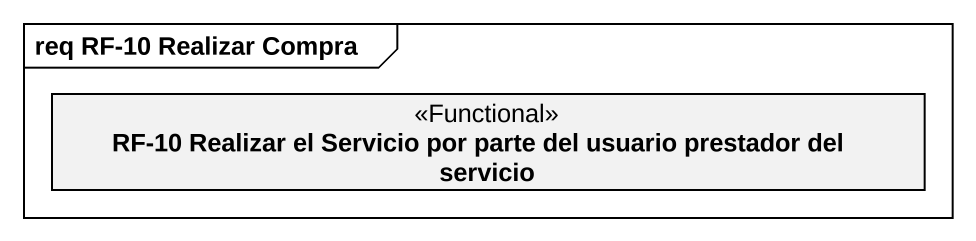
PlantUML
@startuml
mainframe req RF-10 Realizar Compra
hide circle
hide empty members
class "RF-10 Realizar el Servicio por parte del usuario prestador del servicio" as RF_10_Realizar_el_Servicio <<Functional>>
@enduml
